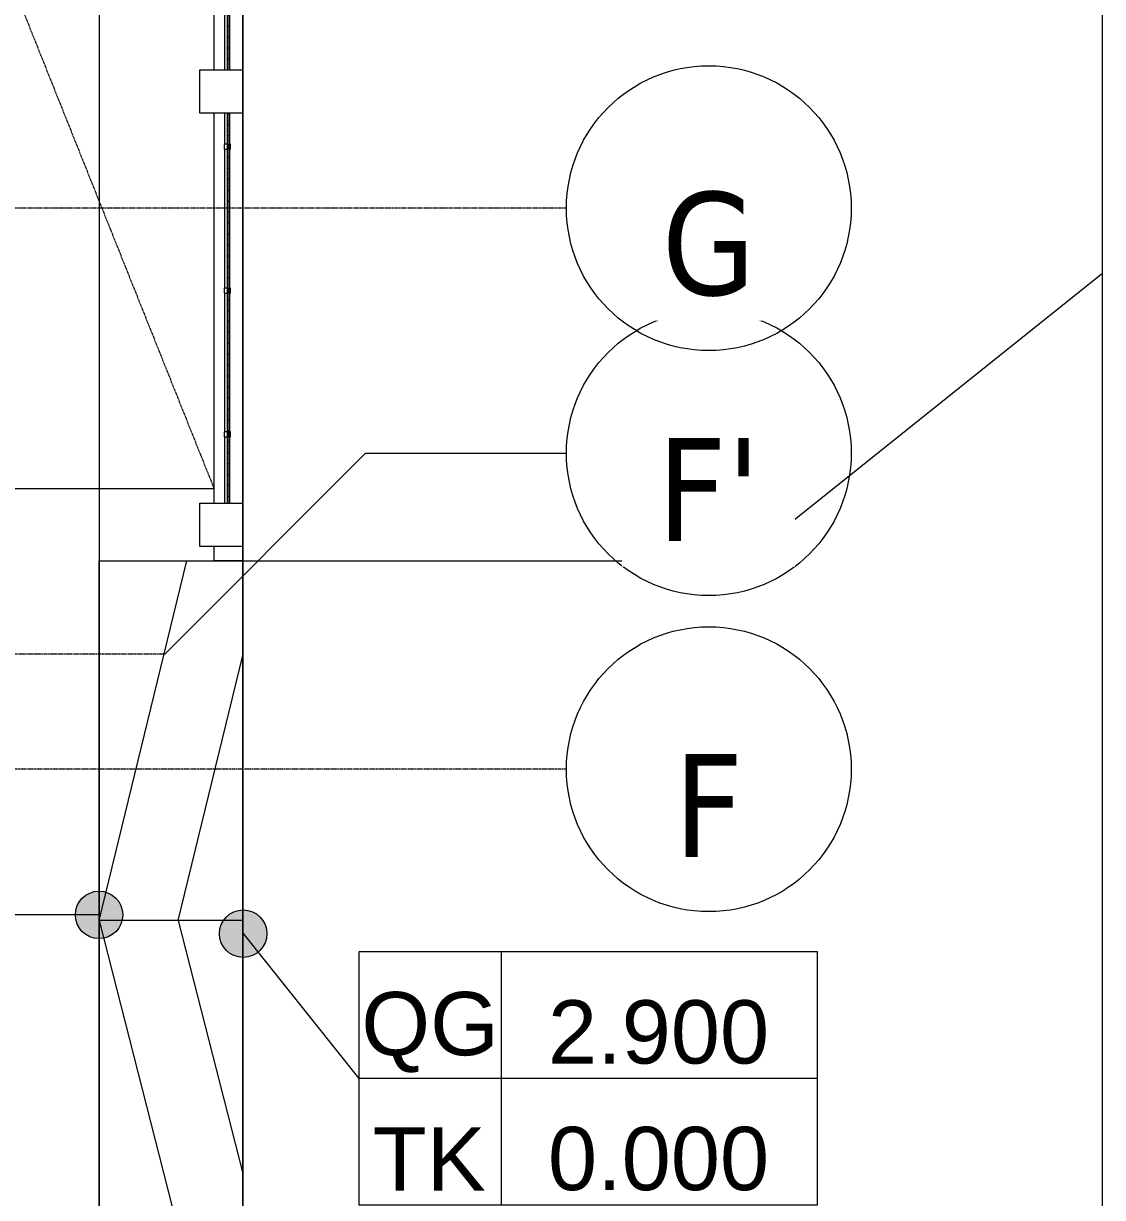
# Model space of a CAD drawing. Header units: millimetres. Extents: x -24439 to 198341, y -52871 to 149926.
# Drawn here: x 133276 to 140779, y 41560 to 49721 of the extents above; entities that cross this region are included whole.
import ezdxf

# ---------------------------------------------------------------- set-up
doc = ezdxf.new("R2010")
doc.units = ezdxf.units.MM
for name, pattern in [('Dash', [6, 3, -3]), ('Double dash', [41.999998, 12, -6, 6, -6, 6, -6]), ('Grid Line', [22.225, 12.7, -3.175, 3.175, -3.175]), ('NET VAN', [1.06, 0.53, -0.53])]:
    doc.linetypes.add(name, pattern=pattern)
for name, color, linetype, lineweight in [('A-ANNO-NOTE', 131, 'Continuous', 9), ('A-DETL-GENF-2', 9, 'NET VAN', 9), ('A-DETL-THIN', 151, 'Continuous', 9), ('A-FLOR', 192, 'Continuous', 9), ('A-FLOR-HRAL', 11, 'Continuous', 9), ('A-WALL', 113, 'Continuous', 9), ('C-PRKG', 70, 'Continuous', 9), ('C-PRKG-HDLN', 70, 'Dash', 9), ('C-PROP-LINE', 91, 'Double dash', 18), ('G-IMPT-1', 9, 'Continuous', 9), ('S-COLS', 52, 'Continuous', 9), ('S-GRID', 1, 'Continuous', 9), ('S-GRID-1', 1, 'Grid Line', 9), ('S-GRID-IDEN', 1, 'Continuous', 9)]:
    doc.layers.add(name, color=color, linetype=linetype, lineweight=lineweight)
doc.styles.add('Arial_6', font='arial_0.ttf', dxfattribs={"height": 2})
doc.styles.add('Arial_7', font='arial_0.ttf', dxfattribs={"height": 440})
doc.styles.add('Tahoma_B', font='tahomabd_0.ttf', dxfattribs={"height": 715})
pattern_1 = [(180, (609.6, 0), (-2e-15, 13), []), (90, (609.6, 0), (76, -5e-15), [])]

# ---------------------------------------------------------------- blocks, each defined once
blk = doc.blocks.new('BAI XE PCCC - BAI XE PCCC-V163-TKCS_MB ĐỊNH VỊ CAO ĐỘ THIẾT KẾ')
at = {"layer": 'C-PRKG'}
blk.add_line((15000, 0), (15000, -6000), dxfattribs=at)
at = {"layer": 'C-PRKG-HDLN'}
blk.add_line((0, -6000), (15000, 0), dxfattribs=at)
blk = doc.blocks.new('NBS_CLDPhysicalSecuritySystems_MtlMeshPnlFncngSym_CLDModsecSecurusS3_InfillPanel - NBS_CLDPhysicalSecuritySystems_MtlMeshPnlFncngSym_CLDModsecSecurusS2_InfillPanel-V174-TKCS_MB ĐỊNH VỊ CAO ĐỘ THIẾT KẾ')
at = {"layer": 'A-FLOR-HRAL'}
h = blk.add_hatch(dxfattribs=at)
h.set_pattern_fill('FP_7', color=256, style=0, pattern_type=2)
h.set_pattern_definition(pattern_1)
h.paths.add_polyline_path([(3800, 6), (0, 6), (0, -6), (3800, -6)])
for p, q in [((0, 6), (3800, 6)), ((214, 11), (254, 11)), ((214, 6), (214, 11)), ((254, 6), (214, 6)), ((254, 11), (254, 6)), ((1214, 11), (1254, 11)), ((1214, 6), (1214, 11)), ((1254, 6), (1214, 6)), ((1254, 11), (1254, 6)), ((2214, 11), (2254, 11)), ((2214, 6), (2214, 11)), ((2254, 6), (2214, 6)), ((2254, 11), (2254, 6)), ((3214, 11), (3254, 11)), ((3214, 6), (3214, 11)), ((3254, 6), (3214, 6)), ((3254, 11), (3254, 6)), ((3800, -6), (0, -6)), ((0, -27), (218, -27)), ((214, -6), (254, -6)), ((214, -23), (214, -6)), ((250, -27), (218, -27)), ((250, -27), (1218, -27)), ((254, -6), (254, -23)), ((1214, -6), (1254, -6)), ((1214, -23), (1214, -6)), ((1250, -27), (1218, -27)), ((1250, -27), (2218, -27)), ((1254, -6), (1254, -23)), ((2214, -6), (2254, -6)), ((2214, -23), (2214, -6)), ((2250, -27), (2218, -27)), ((2250, -27), (3218, -27)), ((2254, -6), (2254, -23)), ((3214, -6), (3254, -6)), ((3214, -23), (3214, -6)), ((3250, -27), (3218, -27)), ((3250, -27), (3800, -27)), ((3254, -6), (3254, -23))]:
    blk.add_line(p, q, dxfattribs=at)
for centre, start, end in [((218, -23), 180, 270), ((250, -23), 270, 0), ((1218, -23), 180, 270), ((1250, -23), 270, 0), ((2218, -23), 180, 270), ((2250, -23), 270, 0), ((3218, -23), 180, 270), ((3250, -23), 270, 360)]:
    blk.add_arc(centre, 4, start, end, dxfattribs=at)
blk = doc.blocks.new('NBS_CLDPhysicalSecuritySystems_MtlMeshPnlFncngSym_CLDModsecSecurusS3_InfillPanel - NBS_CLDPhysicalSecuritySystems_MtlMeshPnlFncngSym_CLDModsecSecurusS2_InfillPanel-2369474-TKCS_MB ĐỊNH VỊ CAO ĐỘ THIẾT KẾ')
at = {"layer": 'A-FLOR-HRAL'}
h = blk.add_hatch(dxfattribs=at)
h.set_pattern_fill('FP_7', color=256, style=0, pattern_type=2)
h.set_pattern_definition(pattern_1)
h.paths.add_polyline_path([(2711.9, 6), (0, 6), (0, -6), (2711.9, -6)])
for p, q in [((0, 6), (2711.9, 6)), ((214, 11), (254, 11)), ((214, 6), (214, 11)), ((254, 6), (214, 6)), ((254, 11), (254, 6)), ((1214, 11), (1254, 11)), ((1214, 6), (1214, 11)), ((1254, 6), (1214, 6)), ((1254, 11), (1254, 6)), ((2214, 11), (2254, 11)), ((2214, 6), (2214, 11)), ((2254, 6), (2214, 6)), ((2254, 11), (2254, 6)), ((2711.9, -6), (0, -6)), ((0, -27), (218, -27)), ((214, -6), (254, -6)), ((214, -23), (214, -6)), ((250, -27), (218, -27)), ((250, -27), (1218, -27)), ((254, -6), (254, -23)), ((1214, -6), (1254, -6)), ((1214, -23), (1214, -6)), ((1250, -27), (1218, -27)), ((1250, -27), (2218, -27)), ((1254, -6), (1254, -23)), ((2214, -6), (2254, -6)), ((2214, -23), (2214, -6)), ((2250, -27), (2218, -27)), ((2250, -27), (2711.9, -27)), ((2254, -6), (2254, -23))]:
    blk.add_line(p, q, dxfattribs=at)
for centre, start, end in [((218, -23), 180, 270), ((250, -23), 270, 0), ((1218, -23), 180, 270), ((1250, -23), 270, 0), ((2218, -23), 180, 270), ((2250, -23), 270, 0)]:
    blk.add_arc(centre, 4, start, end, dxfattribs=at)
blk = doc.blocks.new('Family - ___-1476882-TKCS_MB ĐỊNH VỊ CAO ĐỘ THIẾT KẾ')
at = {"layer": 'C-PROP-LINE'}
blk.add_line((134801.5, 77418.4), (134801.5, 7888.2), dxfattribs=at)
blk = doc.blocks.new('NCV_TKCS_251209_TONG THE HIEN TRANG SAN DUONG - NCV_TKCS_HIEN TRANG_251209a_dwg-1612995-TKCS_MB ĐỊNH VỊ CAO ĐỘ THIẾT KẾ')
at = {"layer": 'G-IMPT-1', "flags": 128}
blk.add_lwpolyline([(563620038.2, 1144994014.5), (563599985.9, 1145060590.2), (563591264.5, 1145065274), (563500590.2, 1145037963.3), (563495906.4, 1145029241.9), (563515958.7, 1144962666.2)], close=True, dxfattribs=at)
blk = doc.blocks.new('NCV_TKCS_251209_TONG THE HIEN TRANG SAN DUONG - NCV_TKCS_251209_TONG THE HIEN TRANG SAN DUONG-1605292-TKCS_MB ĐỊNH VỊ CAO ĐỘ THIẾT KẾ')
at = {"rotation": 343.2379237072182}
blk.add_blockref('NCV_TKCS_251209_TONG THE HIEN TRANG SAN DUONG - NCV_TKCS_HIEN TRANG_251209a_dwg-1612995-TKCS_MB ĐỊNH VỊ CAO ĐỘ THIẾT KẾ', (-869777547.7, -933796958.8), dxfattribs=at)
blk = doc.blocks.new('Grid - M_Grid Head - Circle-353313-TKCS_MB ĐỊNH VỊ CAO ĐỘ THIẾT KẾ')
at = {"layer": 'S-GRID-IDEN'}
blk.add_circle((0, 0), 4.5, dxfattribs=at)
blk = doc.blocks.new('GHI CHU CAO DO THIET KE - GHI CHÚ CAO ĐỘ THIẾT KẾ-1513209-TKCS_MB ĐỊNH VỊ CAO ĐỘ THIẾT KẾ')
at = {"layer": 'A-ANNO-NOTE'}
for p, q in [((0, 8), (0, 0)), ((14.5, 8), (0, 8)), ((4.5, 8), (4.5, 0)), ((14.5, 0), (14.5, 8)), ((14.5, 4), (0, 4)), ((14.5, 0), (0, 0))]:
    blk.add_line(p, q, dxfattribs=at)
at = {"layer": 'A-ANNO-NOTE', "char_height": 2, "attachment_point": 5, "line_spacing_factor": 0.936439, "style": 'Arial_6'}
for s, insert, width in [('\\pt0.5,1,1.5,2,2.5,3,3.5,4,4.5,5,5.5,6,6.5,7,7.5,8,8.5,9,9.5,10,10.5,11,11.5,12,12.5,13,13.5,14,14.5,15,15.5,16;QG', (2.255, 5.459), 4.63), ('\\pt0.5,1,1.5,2,2.5,3,3.5,4,4.5,5,5.5,6,6.5,7,7.5,8,8.5,9,9.5,10,10.5,11,11.5,12,12.5,13,13.5,14,14.5,15,15.5,16;TK', (2.229, 1.459), 4.5)]:
    blk.add_mtext(s, dxfattribs=dict(at, insert=insert, width=width))

msp = doc.modelspace()

# ---------------------------------------------------------------- hatches: boundary and pattern name
at = {"layer": 'A-ANNO-NOTE'}
h = msp.add_hatch(color=256, dxfattribs=at)
edge = h.paths.add_edge_path()
edge.add_arc((133801.6, 43524.4), 165, 0, 360)
h = msp.add_hatch(color=256, dxfattribs=at)
edge = h.paths.add_edge_path()
edge.add_arc((134803.7, 43393.9), 165, 0, 360)

# ---------------------------------------------------------------- linework, layer by layer
for p, q in [((133801.6, 43524.4), (132947.5, 43524.4)), ((134803.7, 43393.9), (135607.4, 42387))]:
    msp.add_line(p, q, dxfattribs=at)
for centre in [(133801.6, 43524.4), (134803.7, 43393.9)]:
    msp.add_circle(centre, 165, dxfattribs=at)
at = {"layer": 'A-DETL-THIN'}
for p, q in [((133801.5, 43486.3), (134412.5, 45986.3)), ((133801.6, 45986.3), (134801.6, 45986.3)), ((133801.6, 40986.3), (133801.6, 45986.3)), ((134801.6, 45986.3), (134801.6, 40986.3)), ((134351.5, 43486.3), (134801.5, 45327.6)), ((134801.6, 43486.3), (133801.5, 43486.3)), ((133801.5, 43486.3), (134440.5, 40986.3)), ((134351.5, 43486.3), (134801.5, 41725.8))]:
    msp.add_line(p, q, dxfattribs=at)
at = {"layer": 'A-FLOR'}
for p, q in [((140779.3, -3771.3), (140779.3, 77336.3)), ((133801.5, 61935.2), (133801.5, 40537.5)), ((133801.6, 61934.5), (133801.6, 45986.3)), ((138279.3, 45986.3), (140779.3, 47986.3)), ((133801.5, 45986.3), (133801.5, 40537.5)), ((133801.6, 45986.3), (134601.6, 45986.3)), ((134801.5, 40986.3), (134801.5, 45986.3)), ((134801.6, 45986.3), (138279.3, 45986.3))]:
    msp.add_line(p, q, dxfattribs=at)
at = {"layer": 'A-WALL'}
for p, q in [((134601.6, 49398.2), (134601.6, 53198.2)), ((134801.6, 53198.2), (134801.6, 49398.2)), ((134601.6, 46386.3), (134601.6, 49098.2)), ((134801.6, 49098.2), (134801.6, 46386.3)), ((134601.6, 45986.3), (134601.6, 46086.3)), ((134801.6, 46086.3), (134801.6, 45986.3)), ((134801.6, 45986.3), (134601.6, 45986.3))]:
    msp.add_line(p, q, dxfattribs=at)
at = {"layer": 'S-COLS'}
for p, q in [((134501.6, 49398.2), (134801.6, 49398.2)), ((134501.6, 49098.2), (134501.6, 49398.2)), ((134801.6, 49398.2), (134801.6, 49098.2)), ((134801.6, 49098.2), (134501.6, 49098.2)), ((134501.6, 46386.3), (134801.6, 46386.3)), ((134501.6, 46086.3), (134501.6, 46386.3)), ((134801.6, 46386.3), (134801.6, 46086.3)), ((134801.6, 46086.3), (134501.6, 46086.3))]:
    msp.add_line(p, q, dxfattribs=at)
at = {"layer": 'S-GRID'}
for p, q in [((134257.8, 45336.9), (135654.8, 46733.9)), ((135654.8, 46733.9), (137051.8, 46733.9))]:
    msp.add_line(p, q, dxfattribs=at)
at = {"layer": 'S-GRID-1'}
for p, q in [((137051.8, 48436.9), (131551.8, 48436.9)), ((134257.8, 45336.9), (128757.8, 45336.9)), ((137051.8, 44536.9), (131551.8, 44536.9))]:
    msp.add_line(p, q, dxfattribs=at)

# ---------------------------------------------------------------- block references
at = {"layer": 'A-ANNO-NOTE', "xscale": 220, "yscale": 220, "zscale": 220}
msp.add_blockref('GHI CHU CAO DO THIET KE - GHI CHÚ CAO ĐỘ THIẾT KẾ-1513209-TKCS_MB ĐỊNH VỊ CAO ĐỘ THIẾT KẾ', (135607.4, 41507), dxfattribs=at)
at = {"layer": 'A-DETL-GENF-2'}
msp.add_blockref('NCV_TKCS_251209_TONG THE HIEN TRANG SAN DUONG - NCV_TKCS_251209_TONG THE HIEN TRANG SAN DUONG-1605292-TKCS_MB ĐỊNH VỊ CAO ĐỘ THIẾT KẾ', (26103.5, 9888.2), dxfattribs=at)
at = {"layer": 'A-FLOR-HRAL', "rotation": 270.0000000000001}
for name, p in [('NBS_CLDPhysicalSecuritySystems_MtlMeshPnlFncngSym_CLDModsecSecurusS3_InfillPanel - NBS_CLDPhysicalSecuritySystems_MtlMeshPnlFncngSym_CLDModsecSecurusS2_InfillPanel-V174-TKCS_MB ĐỊNH VỊ CAO ĐỘ THIẾT KẾ', (134701.6, 53198.2)), ('NBS_CLDPhysicalSecuritySystems_MtlMeshPnlFncngSym_CLDModsecSecurusS3_InfillPanel - NBS_CLDPhysicalSecuritySystems_MtlMeshPnlFncngSym_CLDModsecSecurusS2_InfillPanel-2369474-TKCS_MB ĐỊNH VỊ CAO ĐỘ THIẾT KẾ', (134701.6, 49098.2))]:
    msp.add_blockref(name, p, dxfattribs=at)
at = {"layer": 'C-PRKG', "rotation": 270}
msp.add_blockref('BAI XE PCCC - BAI XE PCCC-V163-TKCS_MB ĐỊNH VỊ CAO ĐỘ THIẾT KẾ', (134601.6, 61486.3), dxfattribs=at)
at = {"layer": 'C-PROP-LINE'}
msp.add_blockref('Family - ___-1476882-TKCS_MB ĐỊNH VỊ CAO ĐỘ THIẾT KẾ', (0, 0), dxfattribs=at)
at = {"layer": 'S-GRID-IDEN', "xscale": 219.9999999999998, "yscale": 219.9999999999998, "zscale": 219.9999999999998, "rotation": 89.9999999999998}
for p in [(138041.8, 48436.9), (138041.8, 46733.9), (138041.8, 44536.9)]:
    msp.add_blockref('Grid - M_Grid Head - Circle-353313-TKCS_MB ĐỊNH VỊ CAO ĐỘ THIẾT KẾ', p, dxfattribs=at)

# ---------------------------------------------------------------- texts
at = {"layer": 'A-ANNO-NOTE', "char_height": 440, "width": 1586.2, "attachment_point": 5, "line_spacing_factor": 0.936439, "style": 'Arial_7'}
for s, insert in [('\\pt2794,5588,8382,11176,13970,16764,19558,22352,25146,27940,30734,33528,36322,39116,41910,44704,47498,50292,53086,55880,58674,61468,64262,67056,69850,72644,75438,78232,81026,83820,86614,89408;2.900', (137692.1, 42707.8)), ('\\pt2794,5588,8382,11176,13970,16764,19558,22352,25146,27940,30734,33528,36322,39116,41910,44704,47498,50292,53086,55880,58674,61468,64262,67056,69850,72644,75438,78232,81026,83820,86614,89408;0.000', (137692.1, 41827.8))]:
    msp.add_mtext(s, dxfattribs=dict(at, insert=insert))

# ---------------------------------------------------------------- next in the draw order: texts
at = {"layer": 'S-GRID-IDEN', "char_height": 715, "attachment_point": 5, "line_spacing_factor": 0.996129, "style": 'Tahoma_B', "bg_fill": 3, "box_fill_scale": 1.25, "bg_fill_color": 256, "bg_fill_true_color": 13158600, "bg_fill_transparency": 0}
for s, insert, width in [('\\pt2793.99835,5587.9967,8382.0022,11176.00055,13969.9989,16763.99725,19558.00275,22352.0011,25145.99945,27939.9978,30734.0033,33528.00165,36322,39115.99835,41909.9967,44704.0022,47498.00055,50291.9989,53085.99725,55880.00275,58674.0011,61467.99945,64261.9978,67056.0033,69850.00165,72644,75437.99835,78231.9967,81026.0022,83820.00055,86613.9989,89407.99725;G', (138040.9, 48184.9), 741.4), ("\\pt2793.99835,5587.9967,8382.0022,11176.00055,13969.9989,16763.99725,19558.00275,22352.0011,25145.99945,27939.9978,30734.0033,33528.00165,36322,39115.99835,41909.9967,44704.0022,47498.00055,50291.9989,53085.99725,55880.00275,58674.0011,61467.99945,64261.9978,67056.0033,69850.00165,72644,75437.99835,78231.9967,81026.0022,83820.00055,86613.9989,89407.99725;F'", (138039.8, 46481.9), 844.8), ('\\pt2793.99835,5587.9967,8382.0022,11176.00055,13969.9989,16763.99725,19558.00275,22352.0011,25145.99945,27939.9978,30734.0033,33528.00165,36322,39115.99835,41909.9967,44704.0022,47498.00055,50291.9989,53085.99725,55880.00275,58674.0011,61467.99945,64261.9978,67056.0033,69850.00165,72644,75437.99835,78231.9967,81026.0022,83820.00055,86613.9989,89407.99725;F', (138039.8, 44284.9), 583)]:
    msp.add_mtext(s, dxfattribs=dict(at, insert=insert, width=width))

doc.saveas('drawing.dxf')
